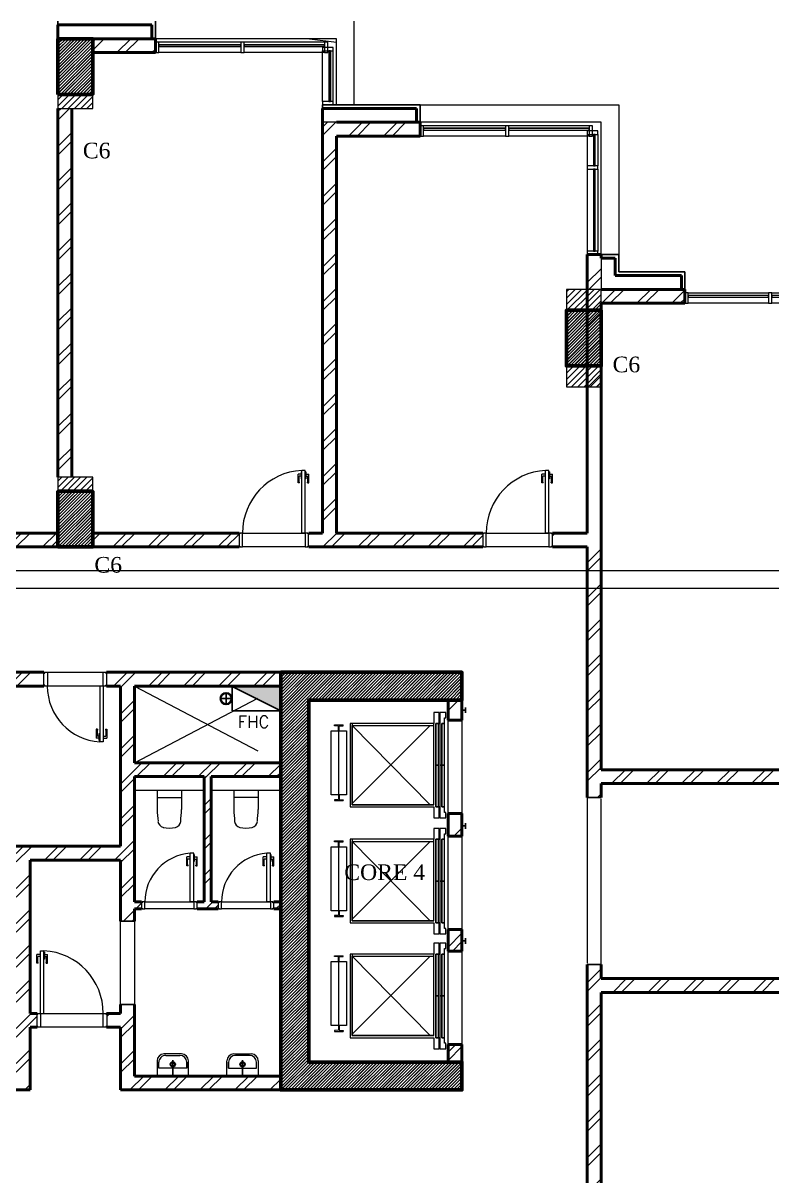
# Model space of a CAD drawing. Header units: millimetres. Extents: x -967280 to 3852, y 2833 to 1955156.
# Drawn here: x -933746 to -922996, y 636381 to 652941 of the extents above; entities that cross this region are included whole.
import ezdxf
from ezdxf.enums import TextEntityAlignment as Align

# ---------------------------------------------------------------- set-up
doc = ezdxf.new("R2010")
doc.units = ezdxf.units.MM
doc.header["$LTSCALE"] = 1000
for name, pattern in [('HRZN_Line-Ptrn-Abov', [4, 2, -2]), ('HRZN_Line-Ptrn-Sold', [9144001.0, 9144000.0, -1]), ('Overhead', [3.96875, 2.38125, -1.5875])]:
    doc.linetypes.add(name, pattern=pattern)
for name, color, linetype, lineweight in [('A-COLS', 8, 'HRZN_Line-Ptrn-Sold', 18), ('A-DASH', 21, 'HRZN_Line-Ptrn-Abov', 18), ('A-DIM', 7, 'Continuous', 13), ('A-DOOR', 5, 'Continuous', 13), ('A-ELEV', 1, 'HRZN_Line-Ptrn-Sold', 13), ('A-EQPM', 3, 'Continuous', 25), ('A-FIXT', 1, 'Continuous', 18), ('A-FLOR-PATT', 1, 'Continuous', 13), ('A-HATCH', 1, 'Continuous', 13), ('A-TONE', 40, 'HRZN_Line-Ptrn-Sold', 35), ('A-WALL', 8, 'HRZN_Line-Ptrn-Sold', 50), ('A-WIN', 4, 'Continuous', 13), ('S - column', 6, 'Continuous', 60)]:
    doc.layers.add(name, color=color, linetype=linetype, lineweight=lineweight)
for name, color, linetype in [('ARCH', 8, 'Continuous'), ('FF-SYMBOL', 2, 'Continuous'), ('PL-DR-PIPE', 6, 'Continuous'), ('PL-W-TEXT', 7, 'Continuous'), ('S - col hach', 1, 'Continuous')]:
    doc.layers.add(name, color=color, linetype=linetype)
doc.styles.add('ASD', font='times.ttf')
doc.styles.add('PL-W-TEXT1', font='romanc.shx', dxfattribs={"height": 0.3})
pattern_1 = [(45, (6650, -35800), (-251.4472, 251.4472), []), (45, (6650, -35419), (-251.4472, 251.4472), [])]
pattern_2 = [(225, (-217548.726, -1233776.03), (44.9012806, -44.9012806), [])]
pattern_3 = [(45, (-223648.726, -1233952.032), (-22.4506403, 22.4506403), [])]

# ---------------------------------------------------------------- blocks, each defined once
blk = doc.blocks.new('DAE_DOOR-SINGLE - BEDROOMS DOOR _D01__1000_2200MM 2-3505467-GROUND FLOOR FFL_1_')
at = {"layer": 'A-DOOR', "lineweight": 18}
for p, q in [((476, 100), (476, 1000)), ((526, 1000), (476, 1000)), ((526, 100), (526, 1000)), ((526, 100), (476, 100))]:
    blk.add_line(p, q, dxfattribs=at)
at = {"layer": 'A-DOOR'}
for p, q in [((-412, 88), (-424, 88)), ((-424, 88), (-424, -88)), ((-374, 100), (-412, 100)), ((-412, 100), (-412, 88)), ((-374, -100), (-374, 100)), ((526, 100), (526, -100)), ((564, 100), (526, 100)), ((564, 88), (564, 100)), ((576, 88), (564, 88)), ((576, -88), (576, 88)), ((-424, -88), (-412, -88)), ((-412, -88), (-412, -100)), ((-412, -100), (-374, -100)), ((526, -100), (564, -100)), ((564, -100), (564, -88)), ((564, -88), (576, -88))]:
    blk.add_line(p, q, dxfattribs=at)
blk.add_arc((526, 100), 901, 93.1798, 180, dxfattribs=at)
at = {"layer": 'A-HATCH'}
for p, q in [((470, 946), (425, 946)), ((425, 819), (425, 946)), ((470, 916), (438, 916)), ((438, 831), (438, 916)), ((444, 831), (438, 831)), ((444, 819), (444, 831)), ((470, 981), (476, 981)), ((470, 981), (470, 879)), ((470, 879), (476, 879)), ((533, 981), (526, 981)), ((533, 879), (526, 879)), ((533, 981), (533, 879)), ((533, 946), (577, 946)), ((533, 916), (564, 916)), ((558, 831), (564, 831)), ((558, 819), (558, 831)), ((564, 831), (564, 916)), ((577, 819), (577, 946)), ((444, 819), (425, 819)), ((558, 819), (577, 819))]:
    blk.add_line(p, q, dxfattribs=at)
blk = doc.blocks.new('DAE_DOOR-SINGLE - BEDROOMS DOOR _D01__1000_2200MM 2-3505045-GROUND FLOOR FFL_1_')
at = {"layer": 'A-DOOR'}
for p, q in [((-424, 88), (-412, 88)), ((-424, -88), (-424, 88)), ((-412, 100), (-374, 100)), ((-412, 88), (-412, 100)), ((-374, 100), (-374, -100)), ((526, 100), (564, 100)), ((526, -100), (526, 100)), ((564, 100), (564, 88)), ((564, 88), (576, 88)), ((576, 88), (576, -88)), ((-412, -88), (-424, -88)), ((-412, -100), (-412, -88)), ((-374, -100), (-412, -100)), ((564, -100), (526, -100)), ((564, -88), (564, -100)), ((576, -88), (564, -88))]:
    blk.add_line(p, q, dxfattribs=at)
at = {"layer": 'A-DOOR', "lineweight": 18}
for p, q in [((476, -100), (476, -1000)), ((526, -100), (476, -100)), ((526, -100), (526, -1000)), ((526, -1000), (476, -1000))]:
    blk.add_line(p, q, dxfattribs=at)
at = {"layer": 'A-DOOR'}
blk.add_arc((526, -100), 901, 180, 266.8202, dxfattribs=at)
at = {"layer": 'A-HATCH'}
for p, q in [((444, -819), (425, -819)), ((425, -819), (425, -946)), ((444, -819), (444, -831)), ((558, -819), (577, -819)), ((558, -819), (558, -831)), ((577, -819), (577, -946)), ((470, -946), (425, -946)), ((444, -831), (438, -831)), ((438, -831), (438, -916)), ((470, -916), (438, -916)), ((470, -879), (476, -879)), ((470, -981), (470, -879)), ((470, -981), (476, -981)), ((533, -879), (526, -879)), ((533, -981), (526, -981)), ((533, -981), (533, -879)), ((533, -916), (564, -916)), ((533, -946), (577, -946)), ((558, -831), (564, -831)), ((564, -831), (564, -916))]:
    blk.add_line(p, q, dxfattribs=at)
blk = doc.blocks.new('DAE_DOOR-SINGLE - TOILET DOOR _D04__800_2200MM-3509262-GROUND FLOOR FFL_1_')
at = {"layer": 'A-DOOR', "lineweight": 18}
for p, q in [((376, 50), (376, 750)), ((426, 750), (376, 750)), ((426, 50), (426, 750)), ((426, 50), (376, 50))]:
    blk.add_line(p, q, dxfattribs=at)
at = {"layer": 'A-DOOR'}
for p, q in [((-312, 38), (-324, 38)), ((-324, 38), (-324, -38)), ((-274, 50), (-312, 50)), ((-312, 50), (-312, 38)), ((-274, -50), (-274, 50)), ((426, 50), (426, -50)), ((464, 50), (426, 50)), ((464, 38), (464, 50)), ((476, 38), (464, 38)), ((476, -38), (476, 38)), ((-324, -38), (-312, -38)), ((-312, -38), (-312, -50)), ((-312, -50), (-274, -50)), ((426, -50), (464, -50)), ((464, -50), (464, -38)), ((464, -38), (476, -38))]:
    blk.add_line(p, q, dxfattribs=at)
blk.add_arc((426, 50), 702, 94.0856, 180, dxfattribs=at)
at = {"layer": 'A-HATCH'}
for p, q in [((370, 696), (325, 696)), ((325, 569), (325, 696)), ((370, 666), (338, 666)), ((338, 581), (338, 666)), ((370, 731), (376, 731)), ((370, 731), (370, 629)), ((433, 731), (426, 731)), ((433, 731), (433, 629)), ((433, 696), (477, 696)), ((433, 666), (464, 666)), ((464, 581), (464, 666)), ((477, 569), (477, 696)), ((344, 569), (325, 569)), ((344, 581), (338, 581)), ((344, 569), (344, 581)), ((370, 629), (376, 629)), ((433, 629), (426, 629)), ((458, 581), (464, 581)), ((458, 569), (458, 581)), ((458, 569), (477, 569))]:
    blk.add_line(p, q, dxfattribs=at)
blk = doc.blocks.new('DAE_DOOR-SINGLE - BEDROOMS DOOR _D01__900_2200MM-3509475-GROUND FLOOR FFL_1_')
at = {"layer": 'A-DOOR'}
for p, q in [((-374, 88), (-362, 88)), ((-374, -88), (-374, 88)), ((-362, 100), (-324, 100)), ((-362, 88), (-362, 100)), ((-324, 100), (-324, -100)), ((476, 100), (514, 100)), ((476, -100), (476, 100)), ((514, 100), (514, 88)), ((514, 88), (526, 88)), ((526, 88), (526, -88)), ((-362, -88), (-374, -88)), ((-362, -100), (-362, -88)), ((-324, -100), (-362, -100)), ((514, -100), (476, -100)), ((514, -88), (514, -100)), ((526, -88), (514, -88))]:
    blk.add_line(p, q, dxfattribs=at)
at = {"layer": 'A-DOOR', "lineweight": 18}
for p, q in [((426, -100), (426, -900)), ((476, -100), (426, -100)), ((476, -100), (476, -900)), ((476, -900), (426, -900))]:
    blk.add_line(p, q, dxfattribs=at)
at = {"layer": 'A-DOOR'}
blk.add_arc((476, -100), 802, 180, 266.4237, dxfattribs=at)
at = {"layer": 'A-HATCH'}
for p, q in [((394, -719), (375, -719)), ((375, -719), (375, -846)), ((394, -731), (388, -731)), ((388, -731), (388, -816)), ((420, -816), (388, -816)), ((394, -719), (394, -731)), ((420, -779), (426, -779)), ((420, -881), (420, -779)), ((483, -779), (476, -779)), ((483, -881), (483, -779)), ((483, -816), (514, -816)), ((508, -719), (527, -719)), ((508, -719), (508, -731)), ((508, -731), (514, -731)), ((514, -731), (514, -816)), ((527, -719), (527, -846)), ((420, -846), (375, -846)), ((420, -881), (426, -881)), ((483, -881), (476, -881)), ((483, -846), (527, -846))]:
    blk.add_line(p, q, dxfattribs=at)
blk = doc.blocks.new('EM-SW-03-WC-Powder Room _ Master Bathrooms - POWDER_MB_SEC-3132876-GROUND FLOOR FFL_1_')
at = {"layer": 'A-FIXT'}
for p, q in [((-175, -270), (-175, 3)), ((175, -270), (175, 3)), ((-175, -170), (175, -170))]:
    blk.add_line(p, q, dxfattribs=at)
for centre, radius, start, end in [((2353, -84), 2529, 174.1978, 178.0478), ((-64, 162), 100, 102.9875, 174.1978), ((0, -116), 385, 77.0125, 102.9875), ((64, 162), 100, 5.8022, 77.0125), ((-2353, -84), 2529, 1.9522, 5.913)]:
    blk.add_arc(centre, radius, start, end, dxfattribs=at)
blk = doc.blocks.new('EM-SW-03-WC-Powder Room _ Master Bathrooms - POWDER_MB_SEC-3130884-GROUND FLOOR FFL_1_')
at = {"layer": 'A-FIXT'}
for p, q in [((-175, 270), (-175, -3)), ((-175, 170), (175, 170)), ((175, 270), (175, -3))]:
    blk.add_line(p, q, dxfattribs=at)
for centre, radius, start, end in [((2353, 84), 2529, 181.9522, 185.8022), ((-2353, 84), 2529, 354.087, 358.0478), ((-64, -162), 100, 185.8022, 257.0125), ((0, 116), 385, 257.0125, 282.9875), ((64, -162), 100, 282.9875, 354.1978)]:
    blk.add_arc(centre, radius, start, end, dxfattribs=at)
blk = doc.blocks.new('EM-SW-08_1-WASHBASIN-Maid_s and Driver_s bathroom - SW 08_1-Vanity-wall mounted-3510551-GROUND FLOOR FFL_1_')
at = {"layer": 'A-FIXT'}
for p, q in [((-224, 0), (-224, 217)), ((-200, 197), (-200, 112)), ((-200, 112), (-200, 197)), ((-125, 317), (1, 318)), ((101, 297), (-100, 297)), ((0, 0), (0, 229)), ((0, 229), (0, 195)), ((0, 204), (0, 0)), ((0, 184), (0, 204)), ((0, 0), (0, 204)), ((0, 170), (0, 195)), ((0, 0), (0, 170)), ((1, 318), (127, 317)), ((201, 112), (201, 197)), ((201, 112), (201, 197)), ((226, 217), (226, 0)), ((-200, 112), (201, 112)), ((0, 82), (0, 12))]:
    blk.add_line(p, q, dxfattribs=at)
for radius in [37.5, 26]:
    blk.add_circle((1, 168), radius, dxfattribs=at)
for centre, start, end in [((-124, 217), 90.4816, 180), ((-100, 197), 90, 180), ((101, 197), 360, 90), ((126, 217), 0, 89.5183)]:
    blk.add_arc(centre, 100, start, end, dxfattribs=at)
blk = doc.blocks.new('EM-SW-08_1-WASHBASIN-Maid_s and Driver_s bathroom - SW 08_1-Vanity-wall mounted-3114919-GROUND FLOOR FFL_1_')
at = {"layer": 'A-FIXT'}
for p, q in [((-224, 0), (-224, -217)), ((-200, -112), (201, -112)), ((-200, -197), (-200, -112)), ((-200, -112), (-200, -197)), ((0, 0), (0, -170)), ((0, -204), (0, 0)), ((0, 0), (0, -229)), ((0, 0), (0, -204)), ((0, -82), (0, -12)), ((201, -112), (201, -197)), ((201, -112), (201, -197)), ((226, -217), (226, 0)), ((-125, -317), (1, -318)), ((101, -297), (-100, -297)), ((0, -170), (0, -195)), ((0, -184), (0, -204)), ((0, -229), (0, -195)), ((1, -318), (127, -317))]:
    blk.add_line(p, q, dxfattribs=at)
for radius in [37.5, 26]:
    blk.add_circle((1, -168), radius, dxfattribs=at)
for centre, start, end in [((-124, -217), 180, 269.5184), ((-100, -197), 180, 270), ((101, -197), 270, 0), ((126, -217), 270.4817, 0)]:
    blk.add_arc(centre, 100, start, end, dxfattribs=at)
blk = doc.blocks.new('Elevator_updated_4116 - 1300 x 950mm-3586915-GROUND FLOOR FFL_1_')
at = {"layer": 'A-EQPM', "lineweight": 13}
for p, q in [((-196, 1129), (-196, 1349)), ((-196, 1349), (724, 1349)), ((724, 1349), (724, 1129)), ((-279, 1303), (-279, 1176)), ((-266, 1303), (-279, 1303)), ((-266, 1176), (-279, 1176)), ((-263, 1245), (-266, 1303)), ((-263, 1233), (-266, 1176)), ((-196, 1245), (-263, 1245)), ((-196, 1233), (-263, 1233)), ((-196, 1239), (724, 1239)), ((724, 1245), (792, 1245)), ((724, 1233), (792, 1233)), ((792, 1245), (795, 1303)), ((792, 1233), (795, 1176)), ((795, 1303), (808, 1303)), ((795, 1176), (808, 1176)), ((808, 1303), (808, 1176)), ((830, 1079), (-370, 1079)), ((-370, 1079), (-370, -122)), ((800, 1049), (-340, -70)), ((830, 1049), (-340, 1049)), ((-340, 1049), (-340, -122)), ((-340, -121), (-340, 1049)), ((-340, 1049), (800, 1049)), ((-319, 1049), (800, -70)), ((724, 1129), (-196, 1129)), ((800, 1049), (800, -121)), ((830, -122), (830, 1079)), ((830, -122), (830, 1049)), ((-370, -122), (-527, -122)), ((-527, -122), (-527, -202)), ((230, -151), (-370, -151)), ((-370, -151), (-370, -191)), ((-370, -151), (830, -151)), ((-370, -202), (-370, -151)), ((800, -121), (-340, -121)), ((-340, -122), (830, -122)), ((830, -151), (230, -151)), ((230, -151), (230, -191)), ((230, -191), (230, -151)), ((987, -122), (830, -122)), ((830, -191), (830, -151)), ((830, -151), (830, -202)), ((987, -202), (987, -122)), ((-527, -202), (-370, -202)), ((230, -212), (-527, -212)), ((-527, -212), (-527, -297)), ((-527, -297), (-450, -297)), ((-450, -297), (-450, -277)), ((-450, -277), (-370, -277)), ((-370, -191), (230, -191)), ((230, -237), (-370, -237)), ((-370, -237), (-370, -277)), ((-370, -277), (-370, -237)), ((-370, -237), (230, -237)), ((-370, -277), (230, -277)), ((230, -191), (830, -191)), ((230, -212), (230, -237)), ((987, -212), (230, -212)), ((230, -237), (230, -212)), ((830, -237), (230, -237)), ((230, -237), (230, -277)), ((230, -277), (230, -237)), ((230, -237), (830, -237)), ((230, -277), (830, -277)), ((830, -202), (987, -202)), ((830, -277), (830, -237)), ((830, -237), (830, -277)), ((830, -277), (910, -277)), ((910, -277), (910, -297)), ((910, -297), (987, -297)), ((987, -297), (987, -212)), ((981, -578), (1061, -578)), ((981, -580), (981, -578)), ((1061, -580), (981, -580)), ((1012, -553), (1012, -555)), ((1012, -553), (1032, -553)), ((1019, -553), (1012, -553)), ((1012, -553), (1012, -555)), ((1012, -553), (1032, -553)), ((1019, -553), (1012, -553)), ((1012, -554), (1012, -556)), ((1012, -554), (1032, -554)), ((1032, -554), (1012, -554)), ((1012, -555), (1019, -555)), ((1032, -555), (1012, -555)), ((1012, -555), (1019, -555)), ((1032, -555), (1012, -555)), ((1012, -556), (1032, -556)), ((1032, -556), (1012, -556)), ((1022, -581), (1016, -581)), ((1029, -581), (1022, -581)), ((1032, -553), (1025, -553)), ((1032, -553), (1025, -553)), ((1025, -555), (1032, -555)), ((1025, -555), (1032, -555)), ((1032, -555), (1032, -553)), ((1032, -555), (1032, -553)), ((1032, -556), (1032, -554)), ((1061, -578), (1061, -580))]:
    blk.add_line(p, q, dxfattribs=at)
blk = doc.blocks.new('Glazed Panel - Glazed Panel-3675594-GROUND FLOOR FFL_1_')
at = {"layer": 'A-WIN', "lineweight": 18}
for p, q in [((588, -13), (-588, -13)), ((-588, -13), (-588, -38)), ((-588, -38), (588, -38)), ((-588, -38), (588, -38)), ((588, -38), (588, -13))]:
    blk.add_line(p, q, dxfattribs=at)
blk = doc.blocks.new('Glazed Panel - Glazed Panel-3677249-GROUND FLOOR FFL_1_')
at = {"layer": 'A-WIN', "lineweight": 18}
for p, q in [((225, -13), (-225, -13)), ((-225, -13), (-225, -38)), ((-225, -38), (225, -38)), ((-225, -38), (225, -38)), ((225, -38), (225, -13))]:
    blk.add_line(p, q, dxfattribs=at)
blk = doc.blocks.new('Rectangular Mullion - DAE_Mlon-rect-Gnrc-3622844-GROUND FLOOR FFL_1_')
at = {"layer": 'A-ELEV', "linetype": 'Continuous'}
for p, q in [((44025, 20850), (45200, 20850)), ((44025, 20700), (45200, 20700))]:
    blk.add_line(p, q, dxfattribs=at)
blk = doc.blocks.new('Rectangular Mullion - DAE_Mlon-rect-Gnrc-3677075-GROUND FLOOR FFL_1_')
at = {"layer": 'A-ELEV', "linetype": 'Continuous'}
for p, q in [((34550, 24025), (34550, 23575)), ((34700, 24025), (34700, 23575))]:
    blk.add_line(p, q, dxfattribs=at)
blk = doc.blocks.new('Rectangular Mullion - DAE_Mlon-rect-Gnrc-3675597-GROUND FLOOR FFL_1_')
at = {"layer": 'A-WIN', "lineweight": 18}
for p, q in [((-50, 75), (0, 75)), ((-50, -75), (-50, 75)), ((0, 75), (0, -75)), ((0, -75), (-50, -75))]:
    blk.add_line(p, q, dxfattribs=at)
blk = doc.blocks.new('Rectangular Mullion - DAE_Mlon-rect-Gnrc-3675598-GROUND FLOOR FFL_1_')
at = {"layer": 'A-WIN', "lineweight": 18}
for p, q in [((0, 75), (-50, 75)), ((-50, 75), (-50, -75)), ((0, -75), (0, 75)), ((-50, -75), (0, -75))]:
    blk.add_line(p, q, dxfattribs=at)
blk = doc.blocks.new('Rectangular Mullion - DAE_Mlon-rect-Gnrc-3675593-GROUND FLOOR FFL_1_')
at = {"layer": 'A-WIN', "lineweight": 18}
for p, q in [((-25, 75), (25, 75)), ((-25, -75), (-25, 75)), ((25, 75), (25, -75)), ((25, -75), (-25, -75))]:
    blk.add_line(p, q, dxfattribs=at)
blk = doc.blocks.new('Glazed Panel - Glazed Panel-3677252-GROUND FLOOR FFL_1_')
at = {"layer": 'A-WIN', "lineweight": 18}
for p, q in [((-588, 38), (588, 38)), ((588, 38), (-588, 38)), ((-588, 38), (-588, 13)), ((-588, 13), (588, 13)), ((588, 13), (588, 38))]:
    blk.add_line(p, q, dxfattribs=at)
blk = doc.blocks.new('Glazed Panel - Glazed Panel-3677253-GROUND FLOOR FFL_1_')
at = {"layer": 'A-WIN', "lineweight": 18}
for p, q in [((-575, 38), (575, 38)), ((575, 38), (-575, 38)), ((-575, 38), (-575, 13)), ((-575, 13), (575, 13)), ((575, 13), (575, 38))]:
    blk.add_line(p, q, dxfattribs=at)
blk = doc.blocks.new('Rectangular Mullion - DAE_Mlon-rect-Gnrc-3622807-GROUND FLOOR FFL_1_')
at = {"layer": 'A-ELEV', "linetype": 'Continuous'}
for p, q in [((45750, 18525), (45750, 19700)), ((45900, 18525), (45900, 19700))]:
    blk.add_line(p, q, dxfattribs=at)
blk = doc.blocks.new('Rectangular Mullion - DAE_Mlon-rect-Gnrc-3657857-GROUND FLOOR FFL_1_')
at = {"layer": 'A-ELEV', "linetype": 'Continuous'}
for p, q in [((34575, 24150), (33425, 24150)), ((34575, 24000), (33425, 24000))]:
    blk.add_line(p, q, dxfattribs=at)
blk = doc.blocks.new('Rectangular Mullion - DAE_Mlon-rect-Gnrc-3677254-GROUND FLOOR FFL_1_')
at = {"layer": 'A-WIN', "lineweight": 18}
for p, q in [((-50, 75), (0, 75)), ((-50, -75), (-50, 75)), ((0, 75), (0, -75)), ((0, -75), (-50, -75))]:
    blk.add_line(p, q, dxfattribs=at)
blk = doc.blocks.new('Rectangular Mullion - DAE_Mlon-rect-Gnrc-3677255-GROUND FLOOR FFL_1_')
at = {"layer": 'A-WIN', "lineweight": 18}
for p, q in [((0, 75), (-50, 75)), ((-50, 75), (-50, -75)), ((0, -75), (0, 75)), ((-50, -75), (0, -75))]:
    blk.add_line(p, q, dxfattribs=at)
blk = doc.blocks.new('Rectangular Mullion - DAE_Mlon-rect-Gnrc-3677251-GROUND FLOOR FFL_1_')
at = {"layer": 'A-WIN', "lineweight": 18}
for p, q in [((-25, 75), (25, 75)), ((-25, -75), (-25, 75)), ((25, 75), (25, -75)), ((25, -75), (-25, -75))]:
    blk.add_line(p, q, dxfattribs=at)
blk = doc.blocks.new('Glazed Panel - Glazed Panel-3679825-GROUND FLOOR FFL_1_')
at = {"layer": 'A-WIN', "lineweight": 18}
for p, q in [((-362, 38), (362, 38)), ((362, 38), (-362, 38)), ((-362, 38), (-362, 13)), ((-362, 13), (362, 13)), ((362, 13), (362, 38))]:
    blk.add_line(p, q, dxfattribs=at)
blk = doc.blocks.new('Rectangular Mullion - DAE_Mlon-rect-Gnrc-3659233-GROUND FLOOR FFL_1_')
at = {"layer": 'A-ELEV', "linetype": 'Continuous'}
for p, q in [((30750, 24500), (30750, 25225)), ((30900, 24500), (30900, 25225))]:
    blk.add_line(p, q, dxfattribs=at)
blk = doc.blocks.new('Door-Opening - 2400_2200-3781648-GROUND FLOOR FFL_1_')
at = {"layer": 'A-HATCH', "linetype": 'Overhead'}
for p, q in [((1192, 100), (-1208, 100)), ((-1208, -100), (1192, -100))]:
    blk.add_line(p, q, dxfattribs=at)
at = {"layer": 'A-HATCH', "lineweight": 25}
for p, q in [((-1208, 100), (-1208, -100)), ((1192, -100), (1192, 100))]:
    blk.add_line(p, q, dxfattribs=at)
blk = doc.blocks.new('Door-Opening - 1200_2200-3781980-GROUND FLOOR FFL_1_')
at = {"layer": 'A-HATCH', "linetype": 'Overhead'}
for p, q in [((-608, 100), (592, 100)), ((592, -100), (-608, -100))]:
    blk.add_line(p, q, dxfattribs=at)
at = {"layer": 'A-HATCH', "lineweight": 25}
for p, q in [((-608, -100), (-608, 100)), ((592, 100), (592, -100))]:
    blk.add_line(p, q, dxfattribs=at)
blk = doc.blocks.new('Glazed Panel - Glazed Panel-3868996-GROUND FLOOR FFL_1_')
at = {"layer": 'A-WIN', "lineweight": 18}
for p, q in [((588, -13), (-588, -13)), ((-588, -13), (-588, -38)), ((-588, -38), (588, -38)), ((-588, -38), (588, -38)), ((588, -38), (588, -13))]:
    blk.add_line(p, q, dxfattribs=at)
blk = doc.blocks.new('Glazed Panel - Glazed Panel-3868997-GROUND FLOOR FFL_1_')
at = {"layer": 'A-WIN', "lineweight": 18}
for p, q in [((575, -13), (-575, -13)), ((-575, -13), (-575, -38)), ((-575, -38), (575, -38)), ((-575, -38), (575, -38)), ((575, -38), (575, -13))]:
    blk.add_line(p, q, dxfattribs=at)
blk = doc.blocks.new('Rectangular Mullion - DAE_Mlon-rect-Gnrc-3868998-GROUND FLOOR FFL_1_')
at = {"layer": 'A-WIN', "lineweight": 18}
for p, q in [((-50, 75), (0, 75)), ((-50, -75), (-50, 75)), ((0, 75), (0, -75)), ((0, -75), (-50, -75))]:
    blk.add_line(p, q, dxfattribs=at)
blk = doc.blocks.new('Rectangular Mullion - DAE_Mlon-rect-Gnrc-3868040-GROUND FLOOR FFL_1_')
at = {"layer": 'A-ELEV', "linetype": 'Continuous'}
for p, q in [((37200, 21750), (38375, 21750)), ((38375, 21600), (37200, 21600))]:
    blk.add_line(p, q, dxfattribs=at)
blk = doc.blocks.new('Rectangular Mullion - DAE_Mlon-rect-Gnrc-3868041-GROUND FLOOR FFL_1_')
at = {"layer": 'A-ELEV', "linetype": 'Continuous'}
for p, q in [((36000, 21750), (37150, 21750)), ((37150, 21600), (36000, 21600))]:
    blk.add_line(p, q, dxfattribs=at)
blk = doc.blocks.new('Rectangular Mullion - DAE_Mlon-rect-Gnrc-3868991-GROUND FLOOR FFL_1_')
at = {"layer": 'A-WIN', "lineweight": 18}
for p, q in [((-25, 75), (25, 75)), ((-25, -75), (-25, 75)), ((25, 75), (25, -75)), ((25, -75), (-25, -75))]:
    blk.add_line(p, q, dxfattribs=at)
blk = doc.blocks.new('FHC')
at = {"layer": 'FF-SYMBOL'}
for p, q in [((0.785, 0.175), (0.085, 0.175)), ((0.085, 0.175), (0.085, -0.175)), ((0.085, 0.175), (0.785, -0.175)), ((0.785, -0.175), (0.785, 0.175)), ((0.085, -0.175), (0.785, -0.175))]:
    blk.add_line(p, q, dxfattribs=at)
at = {"layer": 'FF-SYMBOL', "linetype": 'Continuous', "ltscale": 0.3}
for p, q in [((0.085, 0), (-0.085, 0)), ((0, 0.085), (0, -0.085))]:
    blk.add_line(p, q, dxfattribs=at)
at = {"layer": 'FF-SYMBOL'}
for radius in [0.085, 0.075]:
    blk.add_circle((0, 0), radius, dxfattribs=at)
blk.add_solid([(0.085, 0.175), (0.785, 0.175), (0.085, 0.175), (0.785, -0.175)], dxfattribs=at)
blk = doc.blocks.new('A$Ca5ad4f3b')
at = {"layer": 'S - col hach'}
h = blk.add_hatch(dxfattribs=at)
h.set_pattern_fill('ANSI31', color=256, scale=10)
h.set_pattern_definition(pattern_3)
h.paths.add_polyline_path([(28000, -2000), (28000, -1200), (27500, -1200), (27500, -2000)])
h = blk.add_hatch(dxfattribs=at)
h.set_pattern_fill('ANSI31', color=256, scale=10)
h.set_pattern_definition([(45, (-223648.726, -1232552.032), (-22.4506403, 22.4506403), [])])
h.paths.add_polyline_path([(35300, -5900), (35300, -5100), (34800, -5100), (34800, -5900), (34933, -5900)])
h = blk.add_hatch(dxfattribs=at)
h.set_pattern_fill('ANSI31', color=256, scale=10)
h.set_pattern_definition(pattern_3)
h.paths.add_polyline_path([(28000, -8500), (28000, -7700), (27500, -7700), (27500, -8500)])
h = blk.add_hatch(dxfattribs=at)
h.set_pattern_fill('ANSI31', color=256, scale=10)
h.set_pattern_definition(pattern_3)
h.paths.add_polyline_path([(30700, -10300), (30700, -16300), (33300, -16300), (33300, -15900), (31100, -15900), (31100, -10700), (33300, -10700), (33300, -10300)])
at = {"layer": 'S - column'}
for points in [[(27500, -2000), (28000, -2000), (28000, -1200), (27500, -1200)], [(35300, -5100), (34800, -5100), (34800, -5900), (35300, -5900)], [(27500, -8500), (28000, -8500), (28000, -7700), (27500, -7700)]]:
    blk.add_lwpolyline(points, close=True, dxfattribs=at)
blk.add_lwpolyline([(30700, -10300), (30700, -16300), (33300, -16300), (33300, -15900), (31100, -15900), (31100, -10700), (33300, -10700), (33300, -10300), (30700, -10300)], dxfattribs=at)
at = {"ltscale": 6, "style": 'ASD'}
for s, p in [('C6', (28057, -2806)), ('C6', (35661, -5879)), ('C6', (28222, -8757)), ('CORE 4', (32192, -13173))]:
    blk.add_text(s, height=225, dxfattribs=at).set_placement(p, align=Align.MIDDLE_CENTER)
blk = doc.blocks.new('A$C1e5dc022')
at = {"layer": 'A-COLS'}
h = blk.add_hatch(dxfattribs=at)
h.set_pattern_fill('ANSI31', color=4, scale=20, angle=180)
h.set_pattern_definition(pattern_2)
h.paths.add_polyline_path([(34100, -11400), (34100, -10400), (33600, -10400), (33600, -11400)])
h = blk.add_hatch(dxfattribs=at)
h.set_pattern_fill('ANSI31', color=4, scale=20, angle=180)
h.set_pattern_definition(pattern_2)
h.paths.add_polyline_path([(41400, -15400), (41400, -14000), (40900, -14000), (40900, -15400), (41033.4, -15400)])
h = blk.add_hatch(dxfattribs=at)
h.set_pattern_fill('ANSI31', color=4, scale=20, angle=180)
h.set_pattern_definition(pattern_2)
h.paths.add_polyline_path([(34100, -17700), (34100, -16700), (33600, -16700), (33600, -17700)])
h = blk.add_hatch(dxfattribs=at)
h.set_pattern_fill('ANSI31', color=4, scale=20, angle=180)
h.set_pattern_definition(pattern_2)
h.paths.add_polyline_path([(36800, -19500), (36800, -25500), (39400, -25500), (39400, -25100), (37200, -25100), (37200, -19900), (39400, -19900), (39400, -19500)])
at = {"layer": 'A-TONE', "linetype": 'Continuous', "lineweight": 13}
h = blk.add_hatch(dxfattribs=at)
h.set_pattern_fill('FP_1', color=4, style=0, pattern_type=2)
h.set_pattern_definition(pattern_1)
h.paths.add_polyline_path([(34952.2, -10600), (35000, -10600), (35000, -10400), (34100, -10400), (34100, -10600), (34363.8, -10600)])
h = blk.add_hatch(dxfattribs=at)
h.set_pattern_fill('FP_1', color=4, style=0, pattern_type=2)
h.set_pattern_definition(pattern_1)
h.paths.add_polyline_path([(33800, -16700), (33800, -11400), (33600, -11400), (33600, -16700), (33775.4, -16700)])
h = blk.add_hatch(dxfattribs=at)
h.set_pattern_fill('FP_1', color=4, style=0, pattern_type=2)
h.set_pattern_definition(pattern_1)
h.paths.add_polyline_path([(37400, -17500), (37600, -17500), (37600, -11600), (37400, -11600), (37400, -16411.5)])
h = blk.add_hatch(dxfattribs=at)
h.set_pattern_fill('FP_1', color=4, style=0, pattern_type=2)
h.set_pattern_definition(pattern_1)
h.paths.add_polyline_path([(38800, -11800), (38800, -11600), (37600, -11600), (37600, -11800), (38482.6, -11800)])
h = blk.add_hatch(dxfattribs=at)
h.set_pattern_fill('FP_1', color=4, style=0, pattern_type=2)
h.set_pattern_definition(pattern_1)
h.paths.add_polyline_path([(41400, -21100), (41400, -17700), (41200, -17700), (41200, -21100)])
h.paths.add_polyline_path([(41400, -15400), (41400, -13500), (41200, -13500), (41200, -15400), (41327.3, -15400)])
h = blk.add_hatch(dxfattribs=at)
h.set_pattern_fill('FP_1', color=4, style=0, pattern_type=2)
h.set_pattern_definition(pattern_1)
h.paths.add_polyline_path([(42600, -14200), (42600, -14000), (41400, -14000), (41400, -14200), (42013, -14200)])
h = blk.add_hatch(dxfattribs=at)
h.set_pattern_fill('FP_1', color=4, style=0, pattern_type=2)
h.set_pattern_definition(pattern_1)
h.paths.add_polyline_path([(27400.8, -17700), (30200, -17700), (30200, -17500), (27400, -17500), (27400, -17700)])
h.paths.add_polyline_path([(33600, -17700), (33600, -17500), (31200, -17500), (31200, -17700), (32598.6, -17700)])
h.paths.add_polyline_path([(40900, -17700), (40900, -17500), (40700, -17500), (40700.8, -17700)])
h.paths.add_polyline_path([(34952.2, -17700), (36200, -17700), (36200, -17500), (34100, -17500), (34100, -17700)])
h.paths.add_polyline_path([(37200.8, -17700), (39700, -17700), (39700, -17500), (37200, -17500), (37200, -17700)])
h.paths.add_polyline_path([(26399.2, -17700), (26400, -17700), (26400, -17500), (26200, -17500), (26200, -17700)])
h = blk.add_hatch(dxfattribs=at)
h.set_pattern_fill('FP_1', color=4, style=0, pattern_type=2)
h.set_pattern_definition(pattern_1)
h.paths.add_polyline_path([(34500, -19700), (34500, -19500), (34300, -19500), (34300, -19700)])
h.paths.add_polyline_path([(32598.6, -19700), (33400, -19700), (33400, -19500), (31700, -19500), (31700, -19700)])
h = blk.add_hatch(dxfattribs=at)
h.set_pattern_fill('FP_1', color=4, style=0, pattern_type=2)
h.set_pattern_definition(pattern_1)
h.paths.add_polyline_path([(36800, -19700), (36800, -19500), (34500, -19500), (34500, -19700), (34952.2, -19700)])
h = blk.add_hatch(dxfattribs=at)
h.set_pattern_fill('FP_1', color=4, style=0, pattern_type=2)
h.set_pattern_definition(pattern_1)
h.paths.add_polyline_path([(34700, -21000), (34700, -19700), (34500, -19700), (34500, -21000)])
h = blk.add_hatch(dxfattribs=at)
h.set_pattern_fill('FP_1', color=4, style=0, pattern_type=2)
h.set_pattern_definition(pattern_1)
h.paths.add_polyline_path([(39200, -25100), (39400, -25100), (39400, -24845.2), (39200, -24845.2), (39200, -24986.9)])
h.paths.add_polyline_path([(39400, -23505.2), (39400, -23195.2), (39200, -23195.2), (39200, -23505.2)])
h.paths.add_polyline_path([(39200, -21855.2), (39400, -21855.2), (39400, -21530.2), (39200, -21530.2), (39200, -21771.1)])
h.paths.add_polyline_path([(39200, -20190.2), (39400, -20190.2), (39400, -19900), (39200, -19900)])
h = blk.add_hatch(dxfattribs=at)
h.set_pattern_fill('FP_1', color=4, style=0, pattern_type=2)
h.set_pattern_definition(pattern_1)
h.paths.add_polyline_path([(35800, -21000), (36800, -21000), (36800, -20800), (34700, -20800), (34700, -21000), (35700, -21000)])
h = blk.add_hatch(dxfattribs=at)
h.set_pattern_fill('FP_1', color=4, style=0, pattern_type=2)
h.set_pattern_definition(pattern_1)
h.paths.add_polyline_path([(34500, -25300), (34700, -25300), (34700, -24275), (34500, -24275), (34500, -24986.9)])
h.paths.add_polyline_path([(34500, -23075), (34700, -23075), (34700, -21000), (34500, -21000), (34500, -22843)])
h = blk.add_hatch(dxfattribs=at)
h.set_pattern_fill('FP_1', color=4, style=0, pattern_type=2)
h.set_pattern_definition(pattern_1)
h.paths.add_polyline_path([(35800, -22800), (35800, -21000), (35700, -21000), (35700, -22800)])
h = blk.add_hatch(dxfattribs=at)
h.set_pattern_fill('FP_1', color=4, style=0, pattern_type=2)
h.set_pattern_definition(pattern_1)
h.paths.add_polyline_path([(47000, -21100), (47000, -20900), (46600, -20900), (46600, -21100), (46800, -21100)])
h.paths.add_polyline_path([(41400, -21100), (45400, -21100), (45400, -20900), (41400, -20900)])
h = blk.add_hatch(dxfattribs=at)
h.set_pattern_fill('FP_1', color=4, style=0, pattern_type=2)
h.set_pattern_definition(pattern_1)
h.paths.add_polyline_path([(41200, -23900), (41400, -23900), (41400, -23700), (41200, -23700)])
h.paths.add_polyline_path([(41200, -21300), (41400, -21300), (41400, -21100), (41200, -21100)])
h = blk.add_hatch(dxfattribs=at)
h.set_pattern_fill('FP_1', color=4, style=0, pattern_type=2)
h.set_pattern_definition(pattern_1)
h.paths.add_polyline_path([(33000, -25500), (33200, -25500), (33200, -22000), (33000, -22000), (33000, -24986.9)])
h = blk.add_hatch(dxfattribs=at)
h.set_pattern_fill('FP_1', color=4, style=0, pattern_type=2)
h.set_pattern_definition(pattern_1)
h.paths.add_polyline_path([(33200, -22200), (34500, -22200), (34500, -22000), (33200, -22000)])
h = blk.add_hatch(dxfattribs=at)
h.set_pattern_fill('FP_1', color=4, style=0, pattern_type=2)
h.set_pattern_definition(pattern_1)
h.paths.add_polyline_path([(36800, -22900), (36800, -22800), (36700, -22800), (36700, -22900)])
h.paths.add_polyline_path([(34800, -22900), (34800, -22800), (34700, -22800), (34700, -22900)])
h.paths.add_polyline_path([(35898.1, -22900), (35900, -22900), (35900, -22800), (35600, -22800), (35600, -22900), (35601.9, -22900)])
h = blk.add_hatch(dxfattribs=at)
h.set_pattern_fill('FP_1', color=4, style=0, pattern_type=2)
h.set_pattern_definition(pattern_1)
h.paths.add_polyline_path([(41200, -31500), (41400, -31500), (41400, -28700), (41200, -28700), (41200, -31462.1)])
h.paths.add_polyline_path([(41200, -27300), (41400, -27300), (41400, -23900), (41200, -23900), (41200, -27500)])
h = blk.add_hatch(dxfattribs=at)
h.set_pattern_fill('FP_1', color=4, style=0, pattern_type=2)
h.set_pattern_definition(pattern_1)
h.paths.add_polyline_path([(46600, -24100), (47000, -24100), (47000, -23900), (46600, -23900)])
h.paths.add_polyline_path([(45400, -24100), (45400, -23900), (41400, -23900), (41400, -24100), (45200, -24100)])
h = blk.add_hatch(dxfattribs=at)
h.set_pattern_fill('FP_1', color=4, style=0, pattern_type=2)
h.set_pattern_definition(pattern_1)
h.paths.add_polyline_path([(33200, -24600), (33300, -24600), (33300, -24400), (33200, -24400), (33200, -24588)])
h.paths.add_polyline_path([(34500, -24600), (34500, -24400), (34300, -24400), (34300.8, -24600)])
h = blk.add_hatch(dxfattribs=at)
h.set_pattern_fill('FP_1', color=4, style=0, pattern_type=2)
h.set_pattern_definition(pattern_1)
h.paths.add_polyline_path([(34952.2, -25500), (36800, -25500), (36800, -25300), (34500, -25300), (34500, -25500)])
at = {"layer": 'A-COLS', "color": 4}
for points in [[(33600, -11400), (34100, -11400), (34100, -10400), (33600, -10400)], [(41400, -14000), (40900, -14000), (40900, -15400), (41400, -15400)], [(33600, -17700), (34100, -17700), (34100, -16700), (33600, -16700)]]:
    blk.add_lwpolyline(points, close=True, dxfattribs=at)
blk.add_lwpolyline([(36800, -19500), (36800, -25500), (39400, -25500), (39400, -25100), (37200, -25100), (37200, -19900), (39400, -19900), (39400, -19500), (36800, -19500)], dxfattribs=at)
at = {"layer": 'A-DASH', "color": 4}
for p, q in [((34700, -19700), (36800, -20800)), ((34700, -20800), (36800, -19700))]:
    blk.add_line(p, q, dxfattribs=at)
at = {"layer": 'A-DIM', "color": 4}
for p, q in [((53435, -18044.7), (6000, -18044.7)), ((6000, -18294.7), (53435, -18294.7))]:
    blk.add_line(p, q, dxfattribs=at)
at = {"layer": 'A-ELEV', "color": 4}
for p, q in [((37850, -10150), (37850, -11350)), ((37600, -10400), (35000, -10400)), ((37600, -11350), (37600, -10400)), ((38800, -11350), (41650, -11350)), ((41650, -11350), (41650, -13500)), ((41400, -11600), (38800, -11600)), ((41400, -13500), (41400, -11600)), ((36200, -17500), (36212, -17500)), ((36250, -17500), (37150, -17500)), ((37188, -17500), (37200, -17500)), ((39700, -17500), (39712, -17500)), ((39750, -17500), (40650, -17500)), ((40688, -17500), (40700, -17500)), ((36212, -17700), (36200, -17700)), ((37150, -17700), (36250, -17700)), ((37200, -17700), (37188, -17700)), ((39712, -17700), (39700, -17700)), ((40650, -17700), (39750, -17700)), ((40700, -17700), (40688, -17700)), ((33400, -19500), (33412, -19500)), ((33450, -19500), (34250, -19500)), ((34288, -19500), (34300, -19500)), ((33412, -19700), (33400, -19700)), ((34250, -19700), (33450, -19700)), ((34300, -19700), (34288, -19700)), ((39200, -21530.2), (39200, -20190.2)), ((39400, -20190.2), (39400, -21530.2)), ((35700, -21200), (34700, -21200)), ((36800, -21200), (35800, -21200)), ((39200, -23195.2), (39200, -21855.2)), ((39400, -21855.2), (39400, -23195.2)), ((34800, -22800), (34812, -22800)), ((34850, -22800), (35550, -22800)), ((35588, -22800), (35600, -22800)), ((35900, -22800), (35912, -22800)), ((35950, -22800), (36650, -22800)), ((36688, -22800), (36700, -22800)), ((34812, -22900), (34800, -22900)), ((35550, -22900), (34850, -22900)), ((35600, -22900), (35588, -22900)), ((35912, -22900), (35900, -22900)), ((36650, -22900), (35950, -22900)), ((36700, -22900), (36688, -22900)), ((39200, -24845.2), (39200, -23505.2)), ((39400, -23505.2), (39400, -24845.2)), ((33300, -24400), (33312, -24400)), ((33350, -24400), (34250, -24400)), ((34288, -24400), (34300, -24400)), ((33312, -24600), (33300, -24600)), ((34250, -24600), (33350, -24600)), ((34300, -24600), (34288, -24600))]:
    blk.add_line(p, q, dxfattribs=at)
at = {"layer": 'A-FLOR-PATT', "color": 4, "lineweight": 18}
blk.add_line((37210.1, -10400), (37600, -10449.7), dxfattribs=at)
at = {"layer": 'A-WALL', "color": 4, "lineweight": 25}
for p, q in [((33600, -10150), (33600, -10200)), ((35000, -10400), (35000, -10150)), ((34950, -10400), (35000, -10400)), ((38800, -11350), (37400, -11350)), ((37400, -11350), (37400, -11400)), ((38800, -11600), (38800, -11350)), ((38750, -11600), (38800, -11600)), ((41400, -13500), (41400, -13550)), ((41650, -13500), (41400, -13500)), ((41650, -13750), (41650, -13500)), ((42600, -13750), (41650, -13750)), ((42600, -14000), (42600, -13750)), ((42550, -14000), (42600, -14000))]:
    blk.add_line(p, q, dxfattribs=at)
at = {"layer": 'A-WALL', "color": 4}
for p, q in [((33600, -10200), (33600, -10400)), ((33600, -10200), (34950, -10200)), ((34950, -10400), (34950, -10200)), ((35000, -10400), (34100, -10400)), ((34100, -10400), (34950, -10400)), ((35000, -10600), (35000, -10400)), ((34100, -10600), (35000, -10600)), ((33600, -11400), (33600, -16700)), ((33800, -16700), (33800, -11400)), ((37400, -11400), (37400, -17500)), ((37400, -11400), (38750, -11400)), ((38750, -11600), (38750, -11400)), ((37600, -11600), (38750, -11600)), ((38800, -11600), (37600, -11600)), ((38800, -11800), (38800, -11600)), ((37600, -17500), (37600, -11800)), ((37600, -11800), (38800, -11800)), ((41200, -13500), (41200, -17500)), ((41400, -13500), (41200, -13500)), ((41400, -13550), (41400, -13500)), ((41600, -13550), (41400, -13550)), ((41600, -13800), (41600, -13550)), ((41600, -13800), (42550, -13800)), ((42550, -14000), (42550, -13800)), ((42600, -14000), (41400, -14000)), ((41400, -14000), (42550, -14000)), ((42600, -14200), (42600, -14000)), ((41400, -16300), (41400, -14200)), ((41400, -14200), (42600, -14200)), ((41400, -20900), (41400, -16300)), ((33600, -17500), (31200, -17500)), ((36200, -17500), (34100, -17500)), ((36200, -17512), (36200, -17500)), ((37400, -17500), (37200, -17500)), ((37200, -17500), (37200, -17512)), ((39700, -17500), (37600, -17500)), ((39700, -17512), (39700, -17500)), ((41200, -17500), (40700, -17500)), ((40700, -17500), (40700, -17512)), ((31200, -17700), (33600, -17700)), ((34100, -17700), (36200, -17700)), ((36200, -17700), (36200, -17688)), ((37200, -17688), (37200, -17700)), ((37200, -17700), (39700, -17700)), ((39700, -17700), (39700, -17688)), ((40700, -17688), (40700, -17700)), ((40700, -17700), (41200, -17700)), ((41200, -17700), (41200, -21300)), ((33400, -19500), (29200, -19500)), ((33400, -19512), (33400, -19500)), ((36800, -19500), (34300, -19500)), ((34300, -19500), (34300, -19512)), ((37200, -19500), (36800, -19500)), ((39200, -19500), (37200, -19500)), ((39400, -19500), (39200, -19500)), ((39400, -20190.2), (39400, -19500)), ((31700, -19700), (33400, -19700)), ((33400, -19700), (33400, -19688)), ((34300, -19688), (34300, -19700)), ((34300, -19700), (34500, -19700)), ((34500, -19700), (34500, -22000)), ((34700, -19700), (36800, -19700)), ((34700, -20800), (34700, -19700)), ((36800, -19700), (36800, -20800)), ((36800, -19900), (36800, -25100)), ((37200, -25100), (37200, -19900)), ((37200, -19900), (39200, -19900)), ((37200, -25100), (37200, -19900)), ((39200, -20190.2), (39200, -19900)), ((39200, -20190.2), (39400, -20190.2)), ((36800, -20800), (34700, -20800)), ((34700, -21000), (35700, -21000)), ((34700, -22800), (34700, -21000)), ((35700, -21000), (35700, -22800)), ((35800, -21000), (36800, -21000)), ((35800, -22800), (35800, -21000)), ((36800, -21000), (36800, -22800)), ((44700, -20900), (41400, -20900)), ((41400, -21100), (45400, -21100)), ((41400, -21300), (41400, -21100)), ((39400, -21530.2), (39200, -21530.2)), ((39200, -21530.2), (39200, -21855.2)), ((39400, -21855.2), (39400, -21530.2)), ((39200, -21855.2), (39400, -21855.2)), ((34500, -22000), (31700, -22000)), ((33200, -24400), (33200, -22200)), ((33200, -22200), (34500, -22200)), ((34500, -22200), (34500, -23075)), ((34800, -22800), (34700, -22800)), ((34800, -22812), (34800, -22800)), ((35700, -22800), (35600, -22800)), ((35600, -22800), (35600, -22812)), ((35900, -22800), (35800, -22800)), ((35900, -22812), (35900, -22800)), ((36800, -22800), (36700, -22800)), ((36700, -22800), (36700, -22812)), ((34700, -22900), (34800, -22900)), ((34700, -23075), (34700, -22900)), ((34800, -22900), (34800, -22888)), ((35600, -22888), (35600, -22900)), ((35600, -22900), (35900, -22900)), ((35900, -22900), (35900, -22888)), ((36700, -22888), (36700, -22900)), ((36700, -22900), (36800, -22900)), ((36800, -22900), (36800, -25300)), ((39400, -23195.2), (39200, -23195.2)), ((39200, -23195.2), (39200, -23505.2)), ((39400, -23505.2), (39400, -23195.2)), ((39200, -23505.2), (39400, -23505.2)), ((41200, -23700), (41200, -27300)), ((41400, -23900), (41400, -23700)), ((45400, -23900), (41400, -23900)), ((41400, -28200), (41400, -24100)), ((41400, -24100), (45000, -24100)), ((34500, -24275), (34500, -24400)), ((34700, -25300), (34700, -24275)), ((33300, -24400), (33200, -24400)), ((33300, -24412), (33300, -24400)), ((34500, -24400), (34300, -24400)), ((34300, -24400), (34300, -24412)), ((33200, -25500), (33200, -24600)), ((33200, -24600), (33300, -24600)), ((33300, -24600), (33300, -24588)), ((34300, -24588), (34300, -24600)), ((34300, -24600), (34500, -24600)), ((34500, -24600), (34500, -25500)), ((39400, -24845.2), (39200, -24845.2)), ((39200, -25100), (39200, -24845.2)), ((39400, -25500), (39400, -24845.2)), ((39200, -25100), (37200, -25100)), ((39200, -25100), (37200, -25100)), ((36800, -25300), (34700, -25300)), ((33000, -25500), (33200, -25500)), ((34500, -25500), (36800, -25500)), ((36800, -25500), (39200, -25500)), ((37200, -25500), (39400, -25500))]:
    blk.add_line(p, q, dxfattribs=at)
at = {"layer": 'A-WALL', "color": 4, "linetype": 'Continuous', "lineweight": 13}
for p, q in [((37600, -11600), (37400, -11600)), ((41400, -13550), (41400, -14000)), ((36800, -19700), (36800, -19500)), ((39400, -19900), (39200, -19900)), ((36800, -21000), (36800, -20800)), ((36800, -22900), (36800, -22800)), ((39400, -25100), (39200, -25100)), ((36800, -25500), (36800, -25300))]:
    blk.add_line(p, q, dxfattribs=at)
at = {"layer": 'A-DIM', "color": 4}
blk.add_blockref('A$Ca5ad4f3b', (6100, -9200), dxfattribs=at)
at = {"layer": 'A-DOOR', "color": 4}
for name, p in [('DAE_DOOR-SINGLE - BEDROOMS DOOR _D01__1000_2200MM 2-3505467-GROUND FLOOR FFL_1_', (36623.8, -17600)), ('DAE_DOOR-SINGLE - BEDROOMS DOOR _D01__1000_2200MM 2-3505467-GROUND FLOOR FFL_1_', (40123.8, -17600)), ('DAE_DOOR-SINGLE - BEDROOMS DOOR _D01__900_2200MM-3509475-GROUND FLOOR FFL_1_', (33773.8, -19600)), ('DAE_DOOR-SINGLE - TOILET DOOR _D04__800_2200MM-3509262-GROUND FLOOR FFL_1_', (35123.8, -22850)), ('DAE_DOOR-SINGLE - TOILET DOOR _D04__800_2200MM-3509262-GROUND FLOOR FFL_1_', (36223.8, -22850))]:
    blk.add_blockref(name, p, dxfattribs=at)
for name, p, rotation in [('Door-Opening - 2400_2200-3781648-GROUND FLOOR FFL_1_', (41300, -22491.8), 90), ('Door-Opening - 1200_2200-3781980-GROUND FLOOR FFL_1_', (34600, -23666.8), 90), ('DAE_DOOR-SINGLE - BEDROOMS DOOR _D01__1000_2200MM 2-3505045-GROUND FLOOR FFL_1_', (33876.2, -24500), 180)]:
    blk.add_blockref(name, p, dxfattribs=dict(at, rotation=rotation))
at = {"layer": 'A-ELEV', "color": 4, "linetype": 'Continuous'}
for name, p, rotation in [('Rectangular Mullion - DAE_Mlon-rect-Gnrc-3677255-GROUND FLOOR FFL_1_', (35000, -10525), 180), ('Rectangular Mullion - DAE_Mlon-rect-Gnrc-3622807-GROUND FLOOR FFL_1_', (54750, -56350), 90), ('Rectangular Mullion - DAE_Mlon-rect-Gnrc-3677255-GROUND FLOOR FFL_1_', (37475, -10525), 90), ('Rectangular Mullion - DAE_Mlon-rect-Gnrc-3677255-GROUND FLOOR FFL_1_', (38800, -11725), 180), ('Rectangular Mullion - DAE_Mlon-rect-Gnrc-3622807-GROUND FLOOR FFL_1_', (58550, -57550), 90), ('Rectangular Mullion - DAE_Mlon-rect-Gnrc-3622844-GROUND FLOOR FFL_1_', (20500, 31750), 270), ('Rectangular Mullion - DAE_Mlon-rect-Gnrc-3675598-GROUND FLOOR FFL_1_', (41275, -13500), 270)]:
    blk.add_blockref(name, p, dxfattribs=dict(at, rotation=rotation))
at = {"layer": 'A-ELEV', "color": 4, "linetype": 'Continuous', "extrusion": (0, 0, -1)}
for name, p, rotation in [('Rectangular Mullion - DAE_Mlon-rect-Gnrc-3677251-GROUND FLOOR FFL_1_', (-36250, -10525), 180), ('Rectangular Mullion - DAE_Mlon-rect-Gnrc-3677254-GROUND FLOOR FFL_1_', (-37475, -10525), 180), ('Rectangular Mullion - DAE_Mlon-rect-Gnrc-3677254-GROUND FLOOR FFL_1_', (-37475, -11350), 270), ('Rectangular Mullion - DAE_Mlon-rect-Gnrc-3677251-GROUND FLOOR FFL_1_', (-40050, -11725), 180), ('Rectangular Mullion - DAE_Mlon-rect-Gnrc-3675597-GROUND FLOOR FFL_1_', (-41275, -11725), 90), ('Rectangular Mullion - DAE_Mlon-rect-Gnrc-3677254-GROUND FLOOR FFL_1_', (-41275, -11725), 180), ('Rectangular Mullion - DAE_Mlon-rect-Gnrc-3675593-GROUND FLOOR FFL_1_', (-41275, -12250), 90)]:
    blk.add_blockref(name, p, dxfattribs=dict(at, rotation=rotation))
at = {"layer": 'A-ELEV', "color": 4, "linetype": 'Continuous'}
for name, p in [('Rectangular Mullion - DAE_Mlon-rect-Gnrc-3657857-GROUND FLOOR FFL_1_', (2850, -34600)), ('Rectangular Mullion - DAE_Mlon-rect-Gnrc-3659233-GROUND FLOOR FFL_1_', (6650, -35800)), ('Rectangular Mullion - DAE_Mlon-rect-Gnrc-3657857-GROUND FLOOR FFL_1_', (6650, -35800)), ('Rectangular Mullion - DAE_Mlon-rect-Gnrc-3677075-GROUND FLOOR FFL_1_', (6650, -35800)), ('Rectangular Mullion - DAE_Mlon-rect-Gnrc-3868041-GROUND FLOOR FFL_1_', (6650, -35800)), ('Rectangular Mullion - DAE_Mlon-rect-Gnrc-3868040-GROUND FLOOR FFL_1_', (6650, -35800))]:
    blk.add_blockref(name, p, dxfattribs=at)
at = {"layer": 'A-ELEV', "color": 4, "linetype": 'Continuous', "extrusion": (0, 0, -1)}
for name, p in [('Rectangular Mullion - DAE_Mlon-rect-Gnrc-3868998-GROUND FLOOR FFL_1_', (-42600, -14125)), ('Rectangular Mullion - DAE_Mlon-rect-Gnrc-3868991-GROUND FLOOR FFL_1_', (-43825, -14125))]:
    blk.add_blockref(name, p, dxfattribs=at)
at = {"layer": 'A-EQPM', "color": 4, "lineweight": 13, "rotation": 90}
for p in [(38872.4, -21065.2), (38872.4, -22730.2), (38872.4, -24380.2)]:
    blk.add_blockref('Elevator_updated_4116 - 1300 x 950mm-3586915-GROUND FLOOR FFL_1_', p, dxfattribs=at)
at = {"layer": 'A-FIXT', "color": 4}
for name, p, rotation in [('EM-SW-03-WC-Powder Room _ Master Bathrooms - POWDER_MB_SEC-3130884-GROUND FLOOR FFL_1_', (35200, -21469.8), 359.9996631573517), ('EM-SW-03-WC-Powder Room _ Master Bathrooms - POWDER_MB_SEC-3132876-GROUND FLOOR FFL_1_', (36300, -21469.8), 180.0003368426482), ('EM-SW-08_1-WASHBASIN-Maid_s and Driver_s bathroom - SW 08_1-Vanity-wall mounted-3114919-GROUND FLOOR FFL_1_', (35250, -25300), 180)]:
    blk.add_blockref(name, p, dxfattribs=dict(at, rotation=rotation))
blk.add_blockref('EM-SW-08_1-WASHBASIN-Maid_s and Driver_s bathroom - SW 08_1-Vanity-wall mounted-3510551-GROUND FLOOR FFL_1_', (36250, -25300), dxfattribs=at)
at = {"layer": 'A-WIN', "color": 4}
for name, p in [('Glazed Panel - Glazed Panel-3677252-GROUND FLOOR FFL_1_', (35637.5, -10525)), ('Glazed Panel - Glazed Panel-3677253-GROUND FLOOR FFL_1_', (36850, -10525)), ('Glazed Panel - Glazed Panel-3677252-GROUND FLOOR FFL_1_', (39437.5, -11725)), ('Glazed Panel - Glazed Panel-3677253-GROUND FLOOR FFL_1_', (40650, -11725))]:
    blk.add_blockref(name, p, dxfattribs=at)
for name, p, rotation in [('Glazed Panel - Glazed Panel-3679825-GROUND FLOOR FFL_1_', (37475, -10937.5), 270), ('Glazed Panel - Glazed Panel-3677249-GROUND FLOOR FFL_1_', (41275, -12000), 90), ('Glazed Panel - Glazed Panel-3675594-GROUND FLOOR FFL_1_', (41275, -12862.5), 90), ('Glazed Panel - Glazed Panel-3868997-GROUND FLOOR FFL_1_', (43225, -14125), 180), ('Glazed Panel - Glazed Panel-3868996-GROUND FLOOR FFL_1_', (44437.5, -14125), 180)]:
    blk.add_blockref(name, p, dxfattribs=dict(at, rotation=rotation))
at = {"layer": 'PL-DR-PIPE', "color": 4, "xscale": 1000.000000007761, "yscale": 1000.000000007761, "zscale": 1000.000000007761}
blk.add_blockref('FHC', (36015, -19879.2), dxfattribs=at)
at = {"layer": 'PL-W-TEXT', "color": 4, "style": 'PL-W-TEXT1'}
blk.add_text('FHC', height=173.69, dxfattribs=at).set_placement((36181.8, -20299))

msp = doc.modelspace()

# ---------------------------------------------------------------- block references
at = {"layer": 'ARCH', "lineweight": 106, "ltscale": 30}
msp.add_blockref('A$C1e5dc022', (-966846.1, 663116.2), dxfattribs=at)

doc.saveas('drawing.dxf')
